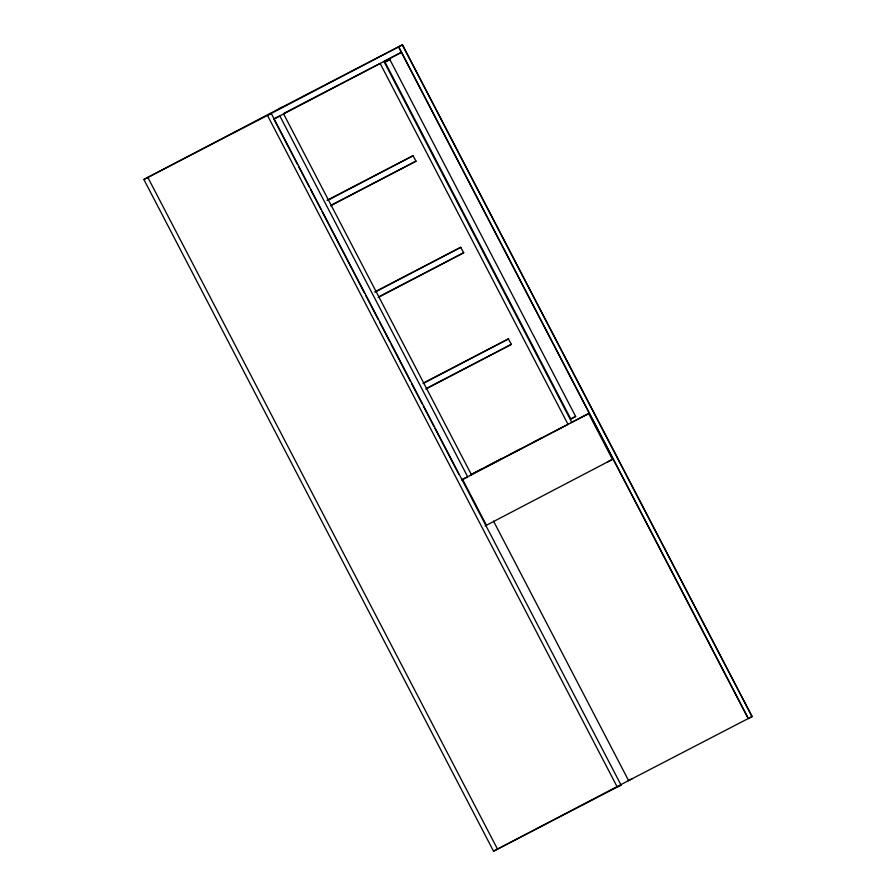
<?xml version="1.0" encoding="UTF-8"?>
<svg xmlns="http://www.w3.org/2000/svg" width="896" height="896" viewBox="0 0 896 896"><rect width="100%" height="100%" fill="white"/><g stroke="black" fill="none" stroke-linecap="round" stroke-linejoin="round"><path stroke-width="1.34" d="M271.242 113.411L621.051 785.075L493.539 851.2L143.864 179.469L282.71 106.882M398.541 46.85L748.216 718.581L752.136 716.531L402.461 44.8L267.456 115.394L617.266 787.058M274.109 118.91L401.531 52.282L384.138 61.298M389.838 59.539L384.989 62.07L570.797 419.003L575.646 416.472L389.838 59.539L384.877 62.104M327.645 200.379L413.157 155.658L327.051 200.301M330.501 205.867L416.024 161.157L413.022 155.725M375.323 291.973L460.846 247.262L374.741 291.906M378.19 297.472L463.702 252.75L460.712 247.33M423.013 383.578L508.525 338.856L423.651 382.861M425.869 389.066L511.392 344.355L508.39 338.923M462.28 479.629L588.638 413.582L612.483 459.379L485.072 525.974M493.539 851.2L632.397 778.613M617.131 787.125L621.051 785.075M278.734 108.942L402.461 44.8M143.864 179.469L271.376 113.344M284.155 113.198L380.139 63.437L568.008 424.346L470.792 474.734M273.672 119.078L279.821 115.898L467.69 476.795L461.541 479.987M331.139 205.162L416.024 161.157M378.829 296.755L463.702 252.75M426.507 388.36L511.392 344.355M570.685 419.037L575.646 416.472M470.904 474.667L481.97 468.933M485.666 467.018L502.174 458.405M510.272 454.261L521.349 448.515M534.173 441.818L541.554 437.987M558.264 429.374L560.728 428.098M571.088 422.677L583.397 416.293M583.554 416.214L588.638 413.582M607.398 462.011L612.483 459.379M628.421 780.674L752.136 716.531M402.326 44.867L752.013 716.598M398.664 46.782L748.35 718.514M383.925 61.454L571.805 422.352M283.618 113.915L471.486 474.813M493.517 521.091L628.6 780.595M462.616 479.483L486.45 525.28M274.344 119.918L297.573 164.539M298.861 167.014L309.187 186.85M310.475 189.325L320.802 209.16M322.09 211.635L364.672 293.429M365.96 295.915L378.224 319.458M379.512 321.933L389.827 341.768M391.126 344.243L410.48 381.427M411.768 383.902L422.094 403.738M423.382 406.213L433.698 426.048M434.997 428.523L458.864 474.376M147.84 177.408L497.515 849.139"/></g></svg>
